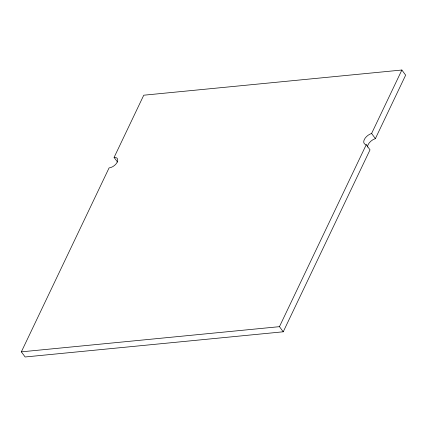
<?xml version="1.0" encoding="UTF-8"?>
<svg xmlns="http://www.w3.org/2000/svg" width="427" height="427" viewBox="0 0 427 427"><rect width="100%" height="100%" fill="white"/><g stroke="black" fill="none" stroke-linecap="round" stroke-linejoin="round"><path stroke-width="0.64" d="M401.871 70.023L371.607 133.48A7.83 4.419 -36.3 0 0 364.311 139.549A7.83 4.419 -36.3 0 0 366.249 144.71L370.022 149.845L283.24 331.795L25.129 356.977L21.35 351.848L109.072 167.934A7.078 3.992 -36.3 0 0 117.217 162.127A7.078 3.992 -36.3 0 0 114.089 157.419L143.76 95.205L401.871 70.023L405.65 75.152L375.381 138.615A7.83 4.419 -36.3 0 0 367.503 147.075M21.35 351.848L279.461 326.666L366.249 144.71M371.607 133.48L375.381 138.615M279.461 326.666L283.24 331.795M114.089 157.419L117.489 162.036"/></g></svg>
